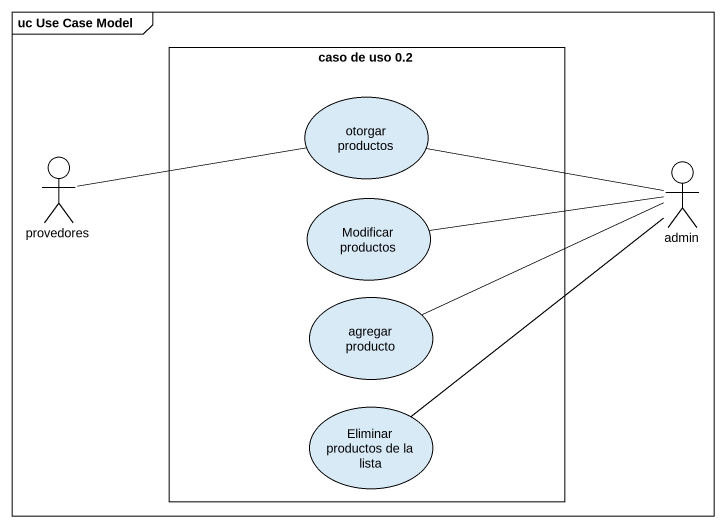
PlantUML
@startuml
mainframe uc Use Case Model
rectangle "caso de uso 0.2" as caso_de_uso_0_2 {
  usecase "otorgar productos" as otorgar_productos
  usecase "Modificar productos" as Modificar_productos
  usecase "agregar producto" as agregar_producto
  usecase "Eliminar productos de la lista" as Eliminar_productos_de_la
}
actor provedores
actor admin
provedores -right- otorgar_productos
admin -left- otorgar_productos
admin -left- Modificar_productos
admin -left- agregar_producto
admin -- Eliminar_productos_de_la
@enduml
